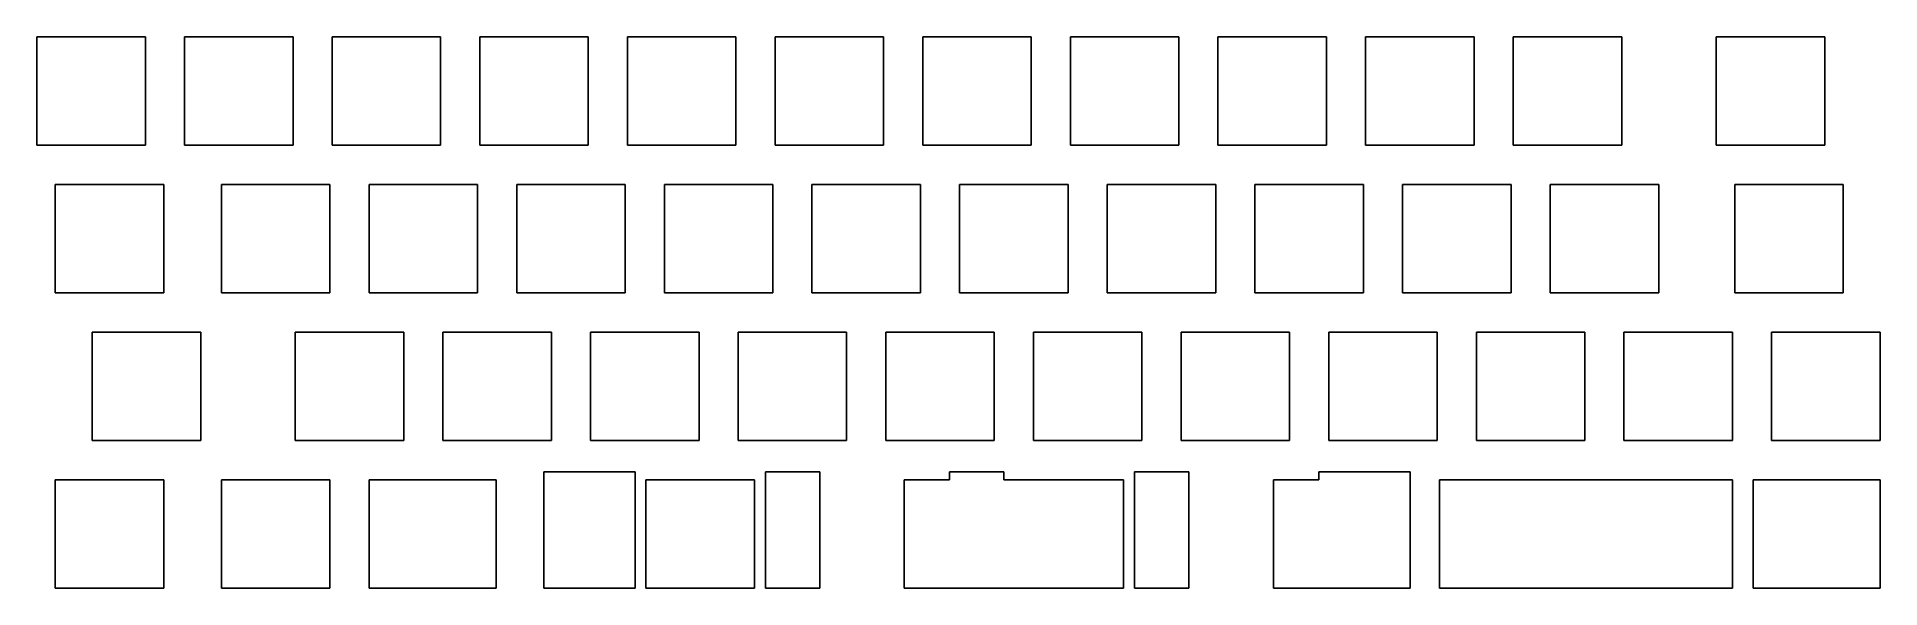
# Model space of a CAD drawing. Header units: millimetres. Extents: x 3 to 240, y -74 to -3.
import ezdxf

# ---------------------------------------------------------------- set-up
doc = ezdxf.new("R2010")
doc.units = ezdxf.units.MM

msp = doc.modelspace()

# ---------------------------------------------------------------- linework, layer by layer
for p, q in [((16.525, -2.525), (2.525, -2.525)), ((2.525, -2.525), (2.525, -16.525)), ((16.525, -16.525), (16.525, -2.525)), ((35.575, -2.525), (21.575, -2.525)), ((21.575, -2.525), (21.575, -16.525)), ((35.575, -16.525), (35.575, -2.525)), ((54.625, -2.525), (40.625, -2.525)), ((40.625, -2.525), (40.625, -16.525)), ((54.625, -16.525), (54.625, -2.525)), ((73.675, -2.525), (59.675, -2.525)), ((59.675, -2.525), (59.675, -16.525)), ((73.675, -16.525), (73.675, -2.525)), ((92.725, -2.525), (78.725, -2.525)), ((78.725, -2.525), (78.725, -16.525)), ((92.725, -16.525), (92.725, -2.525)), ((111.775, -2.525), (97.775, -2.525)), ((97.775, -2.525), (97.775, -16.525)), ((111.775, -16.525), (111.775, -2.525)), ((130.825, -2.525), (116.825, -2.525)), ((116.825, -2.525), (116.825, -16.525)), ((130.825, -16.525), (130.825, -2.525)), ((149.875, -2.525), (135.875, -2.525)), ((135.875, -2.525), (135.875, -16.525)), ((149.875, -16.525), (149.875, -2.525)), ((168.925, -2.525), (154.925, -2.525)), ((154.925, -2.525), (154.925, -16.525)), ((168.925, -16.525), (168.925, -2.525)), ((187.975, -2.525), (173.975, -2.525)), ((173.975, -2.525), (173.975, -16.525)), ((187.975, -16.525), (187.975, -2.525)), ((207.025, -2.525), (193.025, -2.525)), ((193.025, -2.525), (193.025, -16.525)), ((207.025, -16.525), (207.025, -2.525)), ((233.21875, -2.525), (219.21875, -2.525)), ((219.21875, -2.525), (219.21875, -16.525)), ((233.21875, -16.525), (233.21875, -2.525)), ((2.525, -16.525), (16.525, -16.525)), ((21.575, -16.525), (35.575, -16.525)), ((40.625, -16.525), (54.625, -16.525)), ((59.675, -16.525), (73.675, -16.525)), ((78.725, -16.525), (92.725, -16.525)), ((97.775, -16.525), (111.775, -16.525)), ((116.825, -16.525), (130.825, -16.525)), ((135.875, -16.525), (149.875, -16.525)), ((154.925, -16.525), (168.925, -16.525)), ((173.975, -16.525), (187.975, -16.525)), ((193.025, -16.525), (207.025, -16.525)), ((219.21875, -16.525), (233.21875, -16.525)), ((18.90625, -21.575), (4.90625, -21.575)), ((4.90625, -21.575), (4.90625, -35.575)), ((18.90625, -35.575), (18.90625, -21.575)), ((40.3375, -21.575), (26.3375, -21.575)), ((26.3375, -21.575), (26.3375, -35.575)), ((40.3375, -35.575), (40.3375, -21.575)), ((59.3875, -21.575), (45.3875, -21.575)), ((45.3875, -21.575), (45.3875, -35.575)), ((59.3875, -35.575), (59.3875, -21.575)), ((78.4375, -21.575), (64.4375, -21.575)), ((64.4375, -21.575), (64.4375, -35.575)), ((78.4375, -35.575), (78.4375, -21.575)), ((97.4875, -21.575), (83.4875, -21.575)), ((83.4875, -21.575), (83.4875, -35.575)), ((97.4875, -35.575), (97.4875, -21.575)), ((116.5375, -21.575), (102.5375, -21.575)), ((102.5375, -21.575), (102.5375, -35.575)), ((116.5375, -35.575), (116.5375, -21.575)), ((135.5875, -21.575), (121.5875, -21.575)), ((121.5875, -21.575), (121.5875, -35.575)), ((135.5875, -35.575), (135.5875, -21.575)), ((154.6375, -21.575), (140.6375, -21.575)), ((140.6375, -21.575), (140.6375, -35.575)), ((154.6375, -35.575), (154.6375, -21.575)), ((173.6875, -21.575), (159.6875, -21.575)), ((159.6875, -21.575), (159.6875, -35.575)), ((173.6875, -35.575), (173.6875, -21.575)), ((192.7375, -21.575), (178.7375, -21.575)), ((178.7375, -21.575), (178.7375, -35.575)), ((192.7375, -35.575), (192.7375, -21.575)), ((211.7875, -21.575), (197.7875, -21.575)), ((197.7875, -21.575), (197.7875, -35.575)), ((211.7875, -35.575), (211.7875, -21.575)), ((235.6, -21.575), (221.6, -21.575)), ((221.6, -21.575), (221.6, -35.575)), ((235.6, -35.575), (235.6, -21.575)), ((4.90625, -35.575), (18.90625, -35.575)), ((26.3375, -35.575), (40.3375, -35.575)), ((45.3875, -35.575), (59.3875, -35.575)), ((64.4375, -35.575), (78.4375, -35.575)), ((83.4875, -35.575), (97.4875, -35.575)), ((102.5375, -35.575), (116.5375, -35.575)), ((121.5875, -35.575), (135.5875, -35.575)), ((140.6375, -35.575), (154.6375, -35.575)), ((159.6875, -35.575), (173.6875, -35.575)), ((178.7375, -35.575), (192.7375, -35.575)), ((197.7875, -35.575), (211.7875, -35.575)), ((221.6, -35.575), (235.6, -35.575)), ((23.66875, -40.625), (9.66875, -40.625)), ((9.66875, -40.625), (9.66875, -54.625)), ((23.66875, -54.625), (23.66875, -40.625)), ((49.8625, -40.625), (35.8625, -40.625)), ((35.8625, -40.625), (35.8625, -54.625)), ((49.8625, -54.625), (49.8625, -40.625)), ((68.9125, -40.625), (54.9125, -40.625)), ((54.9125, -40.625), (54.9125, -54.625)), ((68.9125, -54.625), (68.9125, -40.625)), ((87.9625, -40.625), (73.9625, -40.625)), ((73.9625, -40.625), (73.9625, -54.625)), ((87.9625, -54.625), (87.9625, -40.625)), ((107.0125, -40.625), (93.0125, -40.625)), ((93.0125, -40.625), (93.0125, -54.625)), ((107.0125, -54.625), (107.0125, -40.625)), ((126.0625, -40.625), (112.0625, -40.625)), ((112.0625, -40.625), (112.0625, -54.625)), ((126.0625, -54.625), (126.0625, -40.625)), ((145.1125, -40.625), (131.1125, -40.625)), ((131.1125, -40.625), (131.1125, -54.625)), ((145.1125, -54.625), (145.1125, -40.625)), ((164.1625, -40.625), (150.1625, -40.625)), ((150.1625, -40.625), (150.1625, -54.625)), ((164.1625, -54.625), (164.1625, -40.625)), ((183.2125, -40.625), (169.2125, -40.625)), ((169.2125, -40.625), (169.2125, -54.625)), ((183.2125, -54.625), (183.2125, -40.625)), ((202.2625, -40.625), (188.2625, -40.625)), ((188.2625, -40.625), (188.2625, -54.625)), ((202.2625, -54.625), (202.2625, -40.625)), ((221.3125, -40.625), (207.3125, -40.625)), ((207.3125, -40.625), (207.3125, -54.625)), ((221.3125, -54.625), (221.3125, -40.625)), ((240.3625, -40.625), (226.3625, -40.625)), ((226.3625, -40.625), (226.3625, -54.625)), ((240.3625, -54.625), (240.3625, -40.625)), ((9.66875, -54.625), (23.66875, -54.625)), ((35.8625, -54.625), (49.8625, -54.625)), ((54.9125, -54.625), (68.9125, -54.625)), ((73.9625, -54.625), (87.9625, -54.625)), ((93.0125, -54.625), (107.0125, -54.625)), ((112.0625, -54.625), (126.0625, -54.625)), ((131.1125, -54.625), (145.1125, -54.625)), ((150.1625, -54.625), (164.1625, -54.625)), ((169.2125, -54.625), (183.2125, -54.625)), ((188.2625, -54.625), (202.2625, -54.625)), ((207.3125, -54.625), (221.3125, -54.625)), ((226.3625, -54.625), (240.3625, -54.625)), ((72.66825, -58.675), (67.94375, -58.675)), ((67.94375, -58.675), (67.94375, -73.675)), ((72.70625, -58.675), (72.66825, -58.675)), ((74.94375, -58.675), (72.70625, -58.675)), ((79.66825, -58.675), (74.94375, -58.675)), ((79.70625, -58.675), (79.66825, -58.675)), ((79.70625, -73.675), (79.70625, -58.675)), ((103.54425, -58.675), (96.54425, -58.675)), ((96.54425, -58.675), (96.54425, -73.675)), ((103.54425, -73.675), (103.54425, -58.675)), ((127.29325, -58.675), (120.29325, -58.675)), ((120.29325, -58.675), (120.29325, -59.675)), ((127.29325, -59.675), (127.29325, -58.675)), ((151.16925, -58.675), (144.16925, -58.675)), ((144.16925, -58.675), (144.16925, -73.675)), ((151.16925, -73.675), (151.16925, -58.675)), ((172.70625, -58.675), (167.94375, -58.675)), ((167.94375, -58.675), (167.94375, -59.675)), ((174.94375, -58.675), (172.70625, -58.675)), ((179.70625, -58.675), (174.94375, -58.675)), ((179.70625, -73.675), (179.70625, -58.675)), ((18.90625, -59.675), (4.90625, -59.675)), ((4.90625, -59.675), (4.90625, -73.675)), ((18.90625, -73.675), (18.90625, -59.675)), ((40.3375, -59.675), (26.3375, -59.675)), ((26.3375, -59.675), (26.3375, -73.675)), ((40.3375, -73.675), (40.3375, -59.675)), ((47.76875, -59.675), (45.3875, -59.675)), ((45.3875, -59.675), (45.3875, -73.675)), ((59.3875, -59.675), (47.76875, -59.675)), ((61.76875, -59.675), (59.3875, -59.675)), ((61.76875, -73.675), (61.76875, -59.675)), ((95.10625, -59.675), (81.10625, -59.675)), ((81.10625, -59.675), (81.10625, -73.675)), ((95.10625, -73.675), (95.10625, -59.675)), ((119.20625, -59.675), (114.44375, -59.675)), ((114.44375, -59.675), (114.44375, -73.675)), ((120.29325, -59.675), (119.20625, -59.675)), ((128.44375, -59.675), (127.29325, -59.675)), ((128.73125, -59.675), (128.44375, -59.675)), ((133.20625, -59.675), (128.73125, -59.675)), ((142.73125, -59.675), (133.20625, -59.675)), ((142.73125, -73.675), (142.73125, -59.675)), ((167.94375, -59.675), (162.06875, -59.675)), ((162.06875, -59.675), (162.06875, -73.675)), ((188.2625, -59.675), (183.5, -59.675)), ((183.5, -59.675), (183.5, -73.675)), ((197.5, -59.675), (188.2625, -59.675)), ((197.7875, -59.675), (197.5, -59.675)), ((202.2625, -59.675), (197.7875, -59.675)), ((202.55, -59.675), (202.2625, -59.675)), ((207.3125, -59.675), (202.55, -59.675)), ((211.7875, -59.675), (207.3125, -59.675)), ((216.55, -59.675), (211.7875, -59.675)), ((221.3125, -59.675), (216.55, -59.675)), ((221.3125, -73.675), (221.3125, -59.675)), ((226.3625, -59.675), (223.98125, -59.675)), ((223.98125, -59.675), (223.98125, -73.675)), ((237.98125, -59.675), (226.3625, -59.675)), ((240.3625, -59.675), (237.98125, -59.675)), ((240.3625, -73.675), (240.3625, -59.675)), ((4.90625, -73.675), (18.90625, -73.675)), ((26.3375, -73.675), (40.3375, -73.675)), ((45.3875, -73.675), (47.76875, -73.675)), ((47.76875, -73.675), (59.3875, -73.675)), ((59.3875, -73.675), (61.76875, -73.675)), ((67.94375, -73.675), (72.66825, -73.675)), ((72.66825, -73.675), (72.70625, -73.675)), ((72.70625, -73.675), (74.94375, -73.675)), ((74.94375, -73.675), (79.66825, -73.675)), ((79.66825, -73.675), (79.70625, -73.675)), ((81.10625, -73.675), (95.10625, -73.675)), ((96.54425, -73.675), (103.54425, -73.675)), ((114.44375, -73.675), (119.20625, -73.675)), ((119.20625, -73.675), (120.29325, -73.675)), ((120.29325, -73.675), (127.29325, -73.675)), ((127.29325, -73.675), (128.44375, -73.675)), ((128.44375, -73.675), (128.73125, -73.675)), ((128.73125, -73.675), (133.20625, -73.675)), ((133.20625, -73.675), (142.73125, -73.675)), ((144.16925, -73.675), (151.16925, -73.675)), ((162.06875, -73.675), (167.94375, -73.675)), ((167.94375, -73.675), (172.70625, -73.675)), ((172.70625, -73.675), (174.94375, -73.675)), ((174.94375, -73.675), (176.06875, -73.675)), ((176.06875, -73.675), (179.70625, -73.675)), ((183.5, -73.675), (188.2625, -73.675)), ((188.2625, -73.675), (197.5, -73.675)), ((197.5, -73.675), (197.7875, -73.675)), ((197.7875, -73.675), (202.2625, -73.675)), ((202.2625, -73.675), (202.55, -73.675)), ((202.55, -73.675), (207.3125, -73.675)), ((207.3125, -73.675), (211.7875, -73.675)), ((211.7875, -73.675), (216.55, -73.675)), ((216.55, -73.675), (221.3125, -73.675)), ((223.98125, -73.675), (226.3625, -73.675)), ((226.3625, -73.675), (237.98125, -73.675)), ((237.98125, -73.675), (240.3625, -73.675))]:
    msp.add_line(p, q)

doc.saveas('drawing.dxf')
